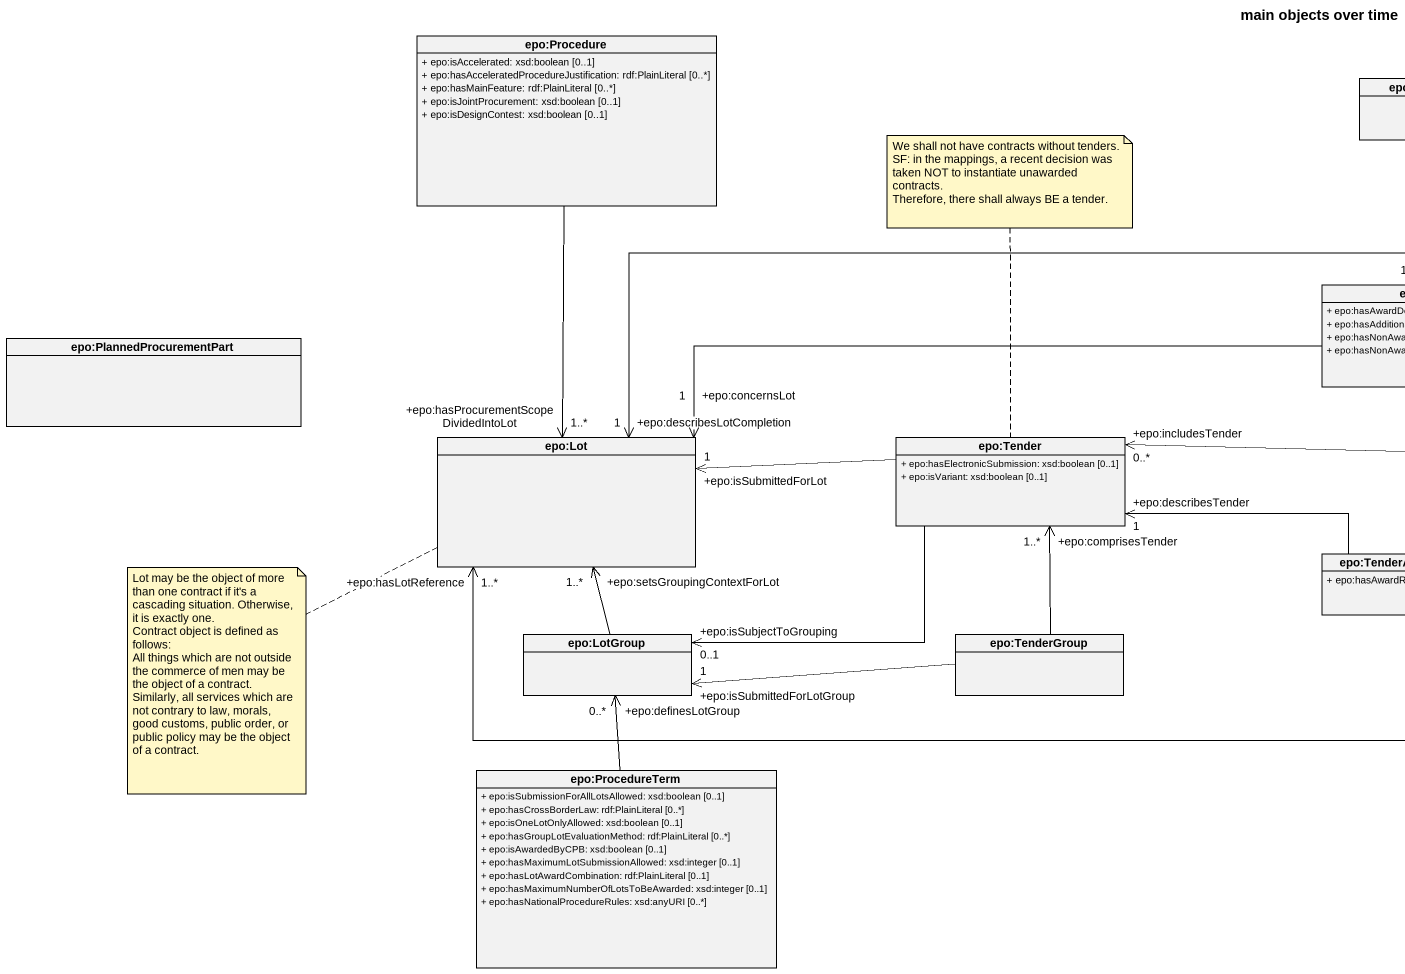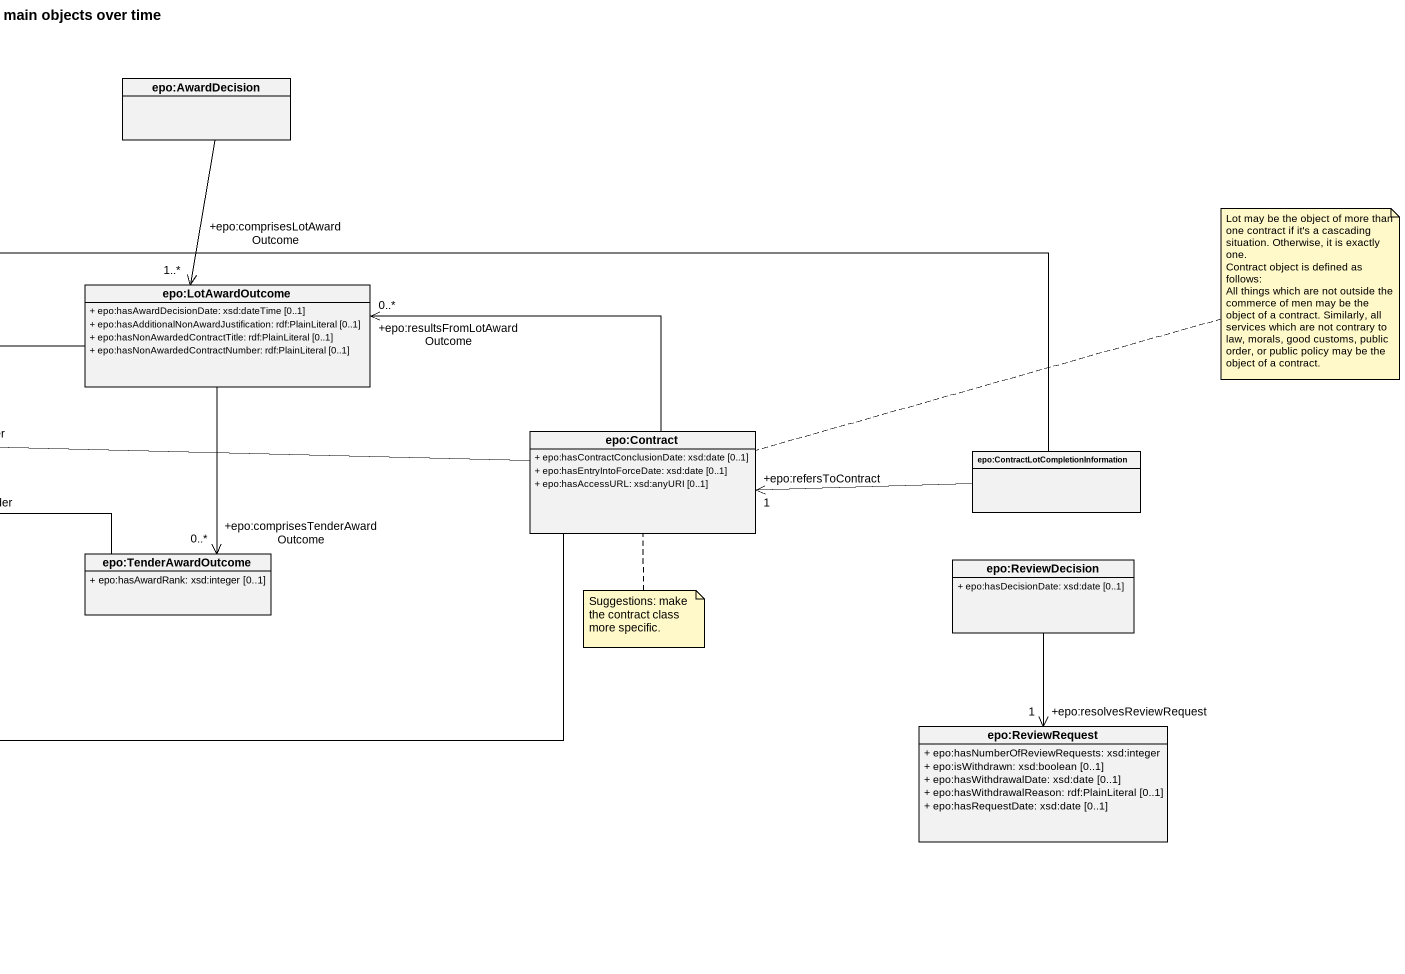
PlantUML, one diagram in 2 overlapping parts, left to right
@startuml
title main objects over time
hide circle
hide empty members
skinparam classAttributeIconSize 0
class "epo:Procedure" as epo_Procedure {
  + epo:isAccelerated: xsd:boolean [0..1]
  + epo:hasAcceleratedProcedureJustification: rdf:PlainLiteral [0..*]
  + epo:hasMainFeature: rdf:PlainLiteral [0..*]
  + epo:isJointProcurement: xsd:boolean [0..1]
  + epo:isDesignContest: xsd:boolean [0..1]
}
class "epo:AwardDecision" as epo_AwardDecision
class "epo:LotAwardOutcome" as epo_LotAwardOutcome {
  + epo:hasAwardDecisionDate: xsd:dateTime [0..1]
  + epo:hasAdditionalNonAwardJustification: rdf:PlainLiteral [0..1]
  + epo:hasNonAwardedContractTitle: rdf:PlainLiteral [0..1]
  + epo:hasNonAwardedContractNumber: rdf:PlainLiteral [0..1]
}
class "epo:PlannedProcurementPart" as epo_PlannedProcurementPart
class "epo:Lot" as epo_Lot
class "epo:Tender" as epo_Tender {
  + epo:hasElectronicSubmission: xsd:boolean [0..1]
  + epo:isVariant: xsd:boolean [0..1]
}
class "epo:Contract" as epo_Contract {
  + epo:hasContractConclusionDate: xsd:date [0..1]
  + epo:hasEntryIntoForceDate: xsd:date [0..1]
  + epo:hasAccessURL: xsd:anyURI [0..1]
}
class "epo:ContractLotCompletionInformation" as epo_ContractLotCompletionInf
class "epo:TenderAwardOutcome" as epo_TenderAwardOutcome {
  + epo:hasAwardRank: xsd:integer [0..1]
}
class "epo:ReviewDecision" as epo_ReviewDecision {
  + epo:hasDecisionDate: xsd:date [0..1]
}
class "epo:LotGroup" as epo_LotGroup
class "epo:TenderGroup" as epo_TenderGroup
class "epo:ReviewRequest" as epo_ReviewRequest {
  + epo:hasNumberOfReviewRequests: xsd:integer
  + epo:isWithdrawn: xsd:boolean [0..1]
  + epo:hasWithdrawalDate: xsd:date [0..1]
  + epo:hasWithdrawalReason: rdf:PlainLiteral [0..1]
  + epo:hasRequestDate: xsd:date [0..1]
}
class "epo:ProcedureTerm" as epo_ProcedureTerm {
  + epo:isSubmissionForAllLotsAllowed: xsd:boolean [0..1]
  + epo:hasCrossBorderLaw: rdf:PlainLiteral [0..*]
  + epo:isOneLotOnlyAllowed: xsd:boolean [0..1]
  + epo:hasGroupLotEvaluationMethod: rdf:PlainLiteral [0..*]
  + epo:isAwardedByCPB: xsd:boolean [0..1]
  + epo:hasMaximumLotSubmissionAllowed: xsd:integer [0..1]
  + epo:hasLotAwardCombination: rdf:PlainLiteral [0..1]
  + epo:hasMaximumNumberOfLotsToBeAwarded: xsd:integer [0..1]
  + epo:hasNationalProcedureRules: xsd:anyURI [0..*]
}
epo_Procedure --> "+epo:hasProcurementScopeDividedIntoLot\n1..*" epo_Lot
epo_AwardDecision --> "+epo:comprisesLotAwardOutcome\n1..*" epo_LotAwardOutcome
epo_LotAwardOutcome -left-> "+epo:concernsLot\n1" epo_Lot
epo_LotAwardOutcome --> "+epo:comprisesTenderAwardOutcome\n0..*" epo_TenderAwardOutcome
epo_Tender -left-> "+epo:isSubmittedForLot\n1" epo_Lot
epo_Tender -left-> "+epo:isSubjectToGrouping\n0..1" epo_LotGroup
epo_Contract -left-> "+epo:resultsFromLotAwardOutcome\n0..*" epo_LotAwardOutcome
epo_Contract -left-> "+epo:hasLotReference\n1..*" epo_Lot
epo_Contract -left-> "+epo:includesTender\n0..*" epo_Tender
epo_ContractLotCompletionInf -left-> "+epo:describesLotCompletion\n1" epo_Lot
epo_ContractLotCompletionInf -left-> "+epo:refersToContract\n1" epo_Contract
epo_TenderAwardOutcome -left-> "+epo:describesTender\n1" epo_Tender
epo_ReviewDecision --> "+epo:resolvesReviewRequest\n1" epo_ReviewRequest
epo_LotGroup -up-> "+epo:setsGroupingContextForLot\n1..*" epo_Lot
epo_TenderGroup -up-> "+epo:comprisesTender\n1..*" epo_Tender
epo_TenderGroup -left-> "+epo:isSubmittedForLotGroup\n1" epo_LotGroup
epo_ProcedureTerm -up-> "+epo:definesLotGroup\n0..*" epo_LotGroup
note top of epo_Tender
  We shall not have contracts without tenders.
  SF: in the mappings, a recent decision was taken NOT to instantiate unawarded contracts.
  Therefore, there shall always BE a tender.
end note
note right of epo_Contract
  Lot may be the object of more than one contract if it's a cascading situation. Otherwise, it is exactly one.
  Contract object is defined as follows:
  All things which are not outside the commerce of men may be the object of a contract. Similarly, all services which are not contrary to law, morals, good customs, public order, or public policy may be the object of a contract.
end note
note left of epo_Lot
  Lot may be the object of more than one contract if it's a cascading situation. Otherwise, it is exactly one.
  Contract object is defined as follows:
  All things which are not outside the commerce of men may be the object of a contract. Similarly, all services which are not contrary to law, morals, good customs, public order, or public policy may be the object of a contract.
end note
note bottom of epo_Contract : Suggestions: make the contract class more specific.
@enduml
